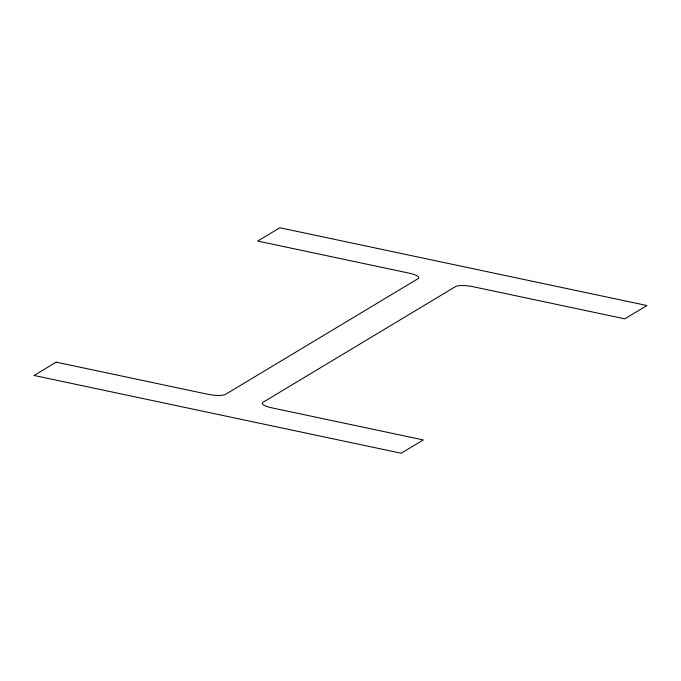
<?xml version="1.0" encoding="UTF-8"?>
<svg xmlns="http://www.w3.org/2000/svg" width="681" height="681" viewBox="0 0 681 681"><rect width="100%" height="100%" fill="white"/><g stroke="black" fill="none" stroke-linecap="round" stroke-linejoin="round"><path stroke-width="1.02" d="M56.2 362.156L34.05 375.469L401.169 453.24L423.318 439.935L272.068 407.893A14.429 3.414 8 0 1 262.96 402.326L455.512 286.607A14.429 3.414 8 0 1 473.559 286.803L624.8 318.844L646.95 305.531L279.831 227.76L257.682 241.065L408.932 273.107A14.429 3.414 8 0 1 418.04 278.674L225.488 394.393A14.429 3.414 8 0 1 207.441 394.197L56.2 362.156"/></g></svg>
